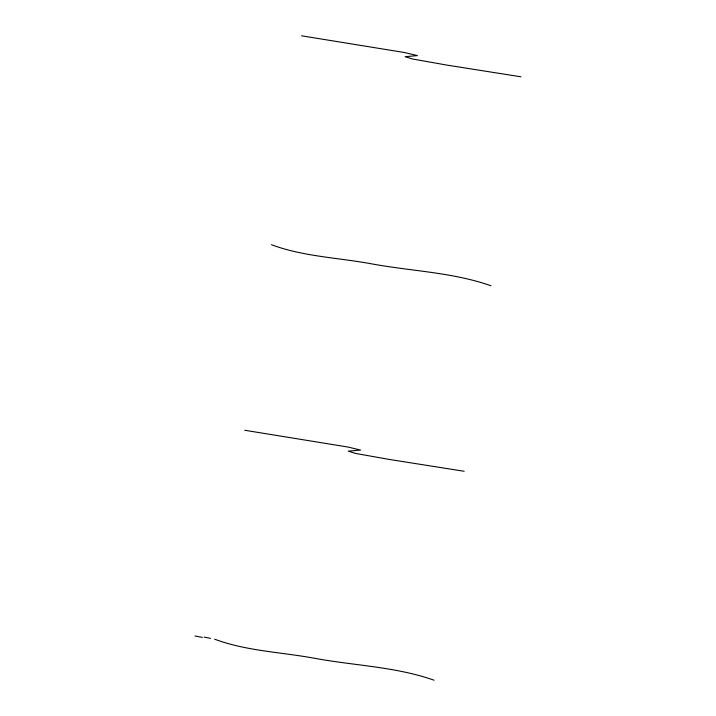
<?xml version="1.0" encoding="UTF-8"?>
<svg xmlns="http://www.w3.org/2000/svg" width="716" height="716" viewBox="0 0 716 716"><rect width="100%" height="100%" fill="white"/><g stroke="black" fill="none" stroke-linecap="round" stroke-linejoin="round"><path stroke-width="1.07" d="M301.579 35.8L404.71 52.563L417.437 55.606L405.113 56.689L412.371 58.963L446.524 65.04L520.997 76.809M244.738 430.262L347.869 447.026L360.595 450.069L348.262 451.143L355.53 453.425L389.683 459.502L464.156 471.271M195.003 635.978L202.359 637.392M204.114 637.106L210.459 638.332M490.89 285.738C452.772 272.268 411.163 271.185 371.541 263.837C338.283 257.679 303.298 256.605 271.471 244.729M434.048 680.2C395.93 666.73 354.322 665.647 314.7 658.299C281.442 652.142 246.456 651.068 214.63 639.191"/></g></svg>
